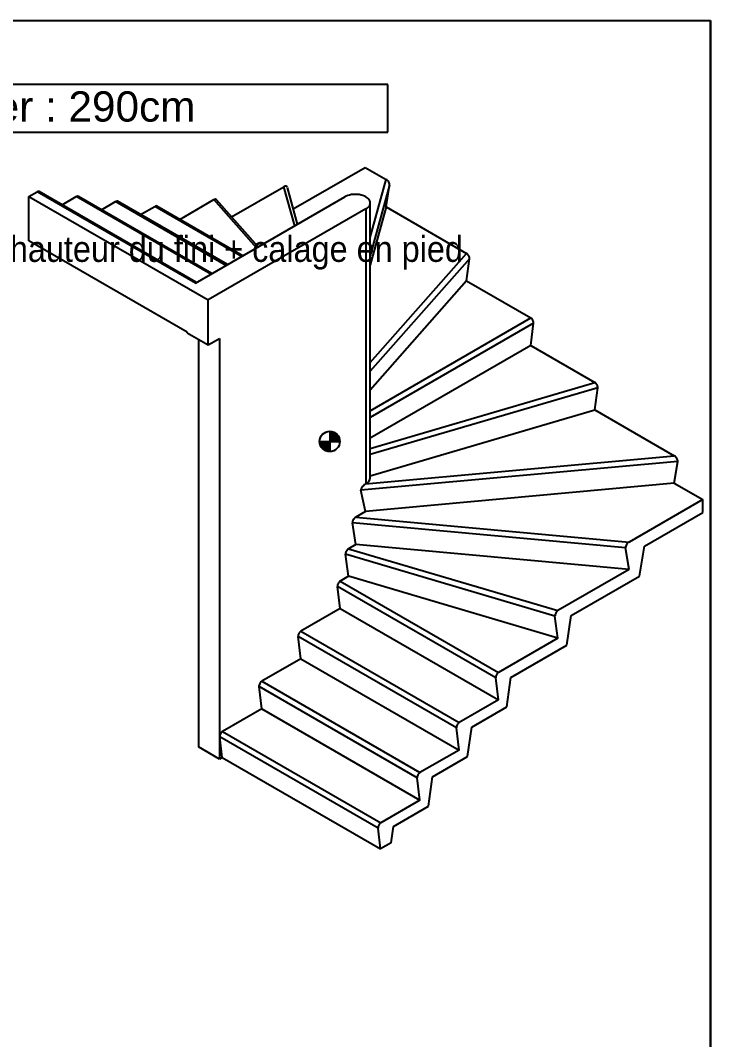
# Model space of a CAD drawing. Header units: millimetres. Extents: x 0 to 24, y -2.2 to 28.9.
# Drawn here: x 12.6 to 20.29, y 17.52 to 28.89 of the extents above; entities that cross this region are included whole.
import ezdxf
from ezdxf import colors
from ezdxf.entities.mleader import LeaderData, LeaderLine
from ezdxf.math import Vec2, Vec3

# ---------------------------------------------------------------- set-up
doc = ezdxf.new("R2010")
doc.units = ezdxf.units.MM
for name, color, linetype in [('Cartouche', 7, 'Continuous'), ('Défaut', 7, 'Continuous'), ('ESCALIER-1', 7, 'Continuous')]:
    doc.layers.add(name, color=color, linetype=linetype)
doc.styles.add('SEACAD_Arial', font='arial.ttf')

# ---------------------------------------------------------------- blocks, each defined once
blk = doc.blocks.new('_DOT')
at = {"color": 0}
blk.add_line((0, 0), (-1, 0), dxfattribs=at)
at = {"color": 0, "const_width": 0.333}
blk.add_lwpolyline([(-0.1665, 0, 1), (0.1665, 0, 1)], format="xyb", close=True, dxfattribs=at)
blk = doc.blocks.new('SE')
at = {"layer": 'ESCALIER-1', "color": 7, "linetype": 'Continuous'}
for p, q in [((15.641, 26.787), (16.442, 27.25)), ((16.442, 27.25), (16.676, 27.115)), ((16.499, 26.468), (16.676, 27.115)), ((12.694, 26.925), (12.785, 26.978)), ((14.55, 25.959), (12.785, 26.978)), ((14.563, 25.966), (12.807, 26.98)), ((14.954, 26.697), (15.537, 27.034)), ((15.657, 26.598), (15.537, 27.034)), ((15.688, 26.616), (15.575, 27.027)), ((16.714, 27.052), (16.499, 26.266)), ((16.676, 26.808), (16.714, 27.052)), ((12.694, 26.925), (14.693, 25.771)), ((12.694, 26.429), (12.694, 26.925)), ((13.064, 26.832), (13.222, 26.924)), ((14.722, 26.058), (13.222, 26.924)), ((14.734, 26.066), (13.245, 26.926)), ((13.501, 26.778), (13.66, 26.869)), ((14.893, 26.157), (13.66, 26.869)), ((14.906, 26.165), (13.682, 26.872)), ((14.375, 26.67), (14.756, 26.89)), ((14.55, 25.959), (16.216, 26.921)), ((15.232, 26.353), (14.756, 26.89)), ((15.25, 26.363), (14.784, 26.889)), ((16.499, 24.083), (16.499, 26.853)), ((13.938, 26.724), (14.097, 26.815)), ((15.065, 26.256), (14.097, 26.815)), ((15.078, 26.264), (14.119, 26.818)), ((16.45, 26.786), (14.693, 25.771)), ((16.45, 26.786), (16.45, 23.72)), ((16.676, 26.808), (16.499, 26.162)), ((16.676, 26.808), (17.573, 26.29)), ((14.459, 25.411), (12.694, 26.429)), ((16.499, 25.073), (17.573, 26.29)), ((17.606, 26.231), (16.499, 24.976)), ((17.573, 25.984), (17.606, 26.231)), ((17.573, 25.984), (16.499, 24.766)), ((17.573, 25.984), (18.29, 25.57)), ((14.693, 25.271), (14.693, 25.771)), ((16.499, 24.536), (18.29, 25.57)), ((18.321, 25.511), (16.499, 24.459)), ((18.29, 25.264), (18.321, 25.511)), ((14.459, 25.406), (14.459, 25.411)), ((14.459, 25.406), (14.693, 25.271)), ((14.584, 25.334), (14.584, 20.786)), ((14.693, 25.271), (14.818, 25.343)), ((14.818, 25.343), (14.818, 20.65)), ((18.29, 25.264), (16.499, 24.229)), ((18.29, 25.264), (19.003, 24.852)), ((19.035, 24.792), (16.498, 24.046)), ((16.499, 24.115), (19.003, 24.852)), ((19.003, 24.545), (19.035, 24.792)), ((16.499, 23.809), (19.003, 24.545)), ((19.003, 24.545), (19.889, 24.034)), ((16.448, 23.719), (19.889, 24.034)), ((19.927, 23.971), (16.396, 23.648)), ((16.499, 23.788), (16.499, 23.984)), ((19.889, 23.727), (19.927, 23.971)), ((16.448, 23.413), (16.396, 23.648)), ((19.889, 23.727), (16.448, 23.413)), ((16.45, 23.72), (16.448, 23.719)), ((19.889, 23.727), (20.206, 23.544)), ((20.206, 23.544), (19.385, 23.071)), ((20.206, 23.4), (20.206, 23.544)), ((16.448, 23.413), (16.34, 23.35)), ((16.34, 23.35), (19.385, 23.071)), ((19.558, 23.026), (20.206, 23.4)), ((16.34, 23.044), (16.302, 23.287)), ((19.347, 23.008), (16.302, 23.287)), ((16.34, 23.044), (16.256, 22.995)), ((16.256, 22.995), (18.592, 22.306)), ((19.385, 22.764), (16.34, 23.044)), ((19.385, 22.764), (19.347, 23.008)), ((19.501, 22.691), (19.558, 23.026)), ((16.256, 22.689), (16.224, 22.936)), ((18.559, 22.246), (16.224, 22.936)), ((19.385, 22.764), (18.592, 22.306)), ((16.256, 22.689), (16.164, 22.636)), ((16.164, 22.636), (17.929, 21.617)), ((18.592, 22), (16.256, 22.689)), ((18.739, 22.251), (19.501, 22.691)), ((16.164, 22.329), (16.133, 22.577)), ((17.898, 21.558), (16.133, 22.577)), ((16.164, 22.329), (15.727, 22.077)), ((16.164, 22.329), (17.929, 21.31)), ((18.592, 22), (18.559, 22.246)), ((18.69, 21.921), (18.739, 22.251)), ((15.727, 22.077), (17.491, 21.058)), ((15.727, 21.77), (15.696, 22.018)), ((17.46, 20.999), (15.696, 22.018)), ((18.592, 22), (17.929, 21.617)), ((18.068, 21.562), (18.69, 21.921)), ((15.727, 21.77), (15.29, 21.518)), ((15.727, 21.77), (17.491, 20.751)), ((15.29, 21.518), (17.054, 20.499)), ((17.929, 21.31), (17.898, 21.558)), ((18.022, 21.234), (18.068, 21.562)), ((15.29, 21.211), (15.259, 21.459)), ((17.023, 20.44), (15.259, 21.459)), ((17.929, 21.31), (17.491, 21.058)), ((15.29, 21.211), (14.852, 20.959)), ((15.29, 21.211), (17.054, 20.192)), ((17.631, 21.008), (18.022, 21.234)), ((14.852, 20.959), (16.617, 19.94)), ((17.491, 20.751), (17.46, 20.999)), ((17.585, 20.679), (17.631, 21.008)), ((14.85, 20.669), (14.821, 20.9)), ((16.586, 19.881), (14.821, 20.9)), ((14.818, 20.65), (14.584, 20.786)), ((17.491, 20.751), (17.054, 20.499)), ((14.85, 20.669), (14.818, 20.65)), ((14.85, 20.669), (16.615, 19.65)), ((17.194, 20.453), (17.585, 20.679)), ((17.054, 20.192), (17.023, 20.44)), ((17.148, 20.125), (17.194, 20.453)), ((17.054, 20.192), (16.617, 19.94)), ((16.757, 19.899), (17.148, 20.125)), ((16.731, 19.717), (16.757, 19.899)), ((16.615, 19.65), (16.586, 19.881)), ((16.731, 19.717), (16.615, 19.65))]:
    blk.add_line(p, q, dxfattribs=at)
for centre, major_axis, ratio, start_param, end_param in [((16.676, 27.079), (-0.0322, 0.0385), 0.552917, 3.591376, 5.295904), ((12.785, 26.942), (-0.0221, -0.0382), 0.57735, 3.141593, 3.926991), ((15.537, 26.998), (-0.0322, -0.0385), 0.553025, 2.776113, 4.128445), ((16.333, 26.853), (-0.166, 0), 0.57735, 2.356194, 5.497787), ((13.222, 26.887), (-0.0221, -0.0382), 0.57735, 3.141593, 3.926991), ((13.66, 26.833), (-0.0221, -0.0382), 0.57735, 3.141593, 3.926991), ((14.756, 26.854), (-0.0243, -0.0383), 0.575928, 2.977795, 3.976571), ((14.097, 26.779), (-0.0221, -0.0382), 0.57735, 3.141593, 3.926991), ((17.573, 26.254), (-0.0244, 0.0383), 0.575902, 3.743227, 5.447755), ((18.29, 25.534), (-0.0221, 0.0382), 0.57735, 3.793259, 5.497787), ((19.003, 24.816), (-0.0244, 0.0383), 0.575902, 3.743227, 5.447755), ((16.333, 23.528), (0.084, 0.921), 0.154942, -1.038246, -0.959237), ((19.889, 23.998), (-0.0322, 0.0385), 0.552917, 3.591376, 5.295904), ((16.333, 23.788), (-0.166, 0), 0.57735, 2.356194, 3.141593), ((16.448, 23.683), (-0.0496, -0.0415), 0.457581, 4.34643, 6.050958), ((16.34, 23.314), (-0.0322, -0.0385), 0.553025, 4.128445, 5.832973), ((16.256, 22.959), (-0.0243, -0.0383), 0.575928, 3.976571, 5.681099), ((19.385, 23.035), (0.0322, 0.0385), 0.553025, 0.986852, 2.69138), ((16.164, 22.599), (-0.0221, -0.0382), 0.57735, 3.926991, 5.631519), ((18.592, 22.27), (0.0243, 0.0383), 0.575928, 0.834979, 2.539507), ((15.727, 22.041), (-0.0221, -0.0382), 0.57735, 3.926991, 5.631519), ((17.929, 21.581), (0.0221, 0.0382), 0.57735, 0.785398, 2.489926), ((15.29, 21.482), (-0.0221, -0.0382), 0.57735, 3.926991, 5.631519), ((17.491, 21.022), (0.0221, 0.0382), 0.57735, 0.785398, 2.489926), ((14.852, 20.923), (-0.0221, -0.0382), 0.57735, 3.926991, 5.631519), ((17.054, 20.463), (0.0221, 0.0382), 0.57735, 0.785398, 2.489926), ((16.617, 19.904), (0.0221, 0.0382), 0.57735, 0.785398, 2.489926)]:
    blk.add_ellipse(centre, major_axis=major_axis, ratio=ratio, start_param=start_param, end_param=end_param, dxfattribs=at)
blk.add_open_spline([(16.498, 24.046), (16.498, 24.048), (16.498, 24.051), (16.498, 24.054), (16.498, 24.055), (16.498, 24.057), (16.498, 24.057), (16.498, 24.06), (16.498, 24.061), (16.498, 24.064), (16.498, 24.066), (16.498, 24.068), (16.498, 24.069), (16.498, 24.071), (16.498, 24.072), (16.498, 24.076), (16.499, 24.079), (16.499, 24.082), (16.499, 24.083), (16.499, 24.083)], degree=3, knots=[0, 0, 0, 0, 0.125, 0.125, 0.15625, 0.15625, 0.1875, 0.1875, 0.25, 0.25, 0.3125, 0.3125, 0.34375, 0.34375, 0.375, 0.375, 0.5, 0.5, 0.5087664, 0.5087664, 0.5087664, 0.5087664], dxfattribs=at)
blk = doc.blocks.new('CentreMasse')
at = {"layer": 'Défaut', "linetype": 'Continuous'}
h = blk.add_hatch(color=7, dxfattribs=at)
edge = h.paths.add_edge_path()
edge.add_line((0, -0.113), (0, 0))
edge.add_line((0, 0), (-0.113, 0))
edge.add_arc((0, 0), 0.113, 180, 270)
h = blk.add_hatch(dxfattribs=at)
h.set_pattern_fill('LINE', scale=0.1, angle=45, style=0)
edge = h.paths.add_edge_path()
edge.add_arc((0, 0), 0.113, 0, 90)
edge.add_line((0, 0.113), (0, 0))
edge.add_line((0, 0), (0.113, 0))
h = blk.add_hatch(color=7, dxfattribs=at)
edge = h.paths.add_edge_path()
edge.add_line((0, 0), (0.113, 0))
edge.add_arc((0, 0), 0.113, 0, 90)
edge.add_line((0, 0.113), (0, 0))
at = {"layer": 'Défaut', "color": 7, "linetype": 'Continuous'}
for p, q in [((-0.113, 0), (0.113, 0)), ((0, 0.113), (0, -0.113))]:
    blk.add_line(p, q, dxfattribs=at)
blk.add_circle((0, 0), 0.113, dxfattribs=at)

msp = doc.modelspace()

# ---------------------------------------------------------------- linework, layer by layer
at = {"layer": 'Cartouche', "color": 7, "linetype": 'Continuous'}
for p, q in [((0.60674, 28.88922), (20.29424, 28.88922)), ((20.29424, 0.66875), (20.29424, 28.88922)), ((20.29424, 28.88922), (20.29424, 0.66875)), ((16.69608, 28.17572), (6.81489, 28.17572)), ((16.69608, 27.6427), (16.69608, 28.17572)), ((6.81489, 27.6427), (16.69608, 27.6427))]:
    msp.add_line(p, q, dxfattribs=at)

# ---------------------------------------------------------------- block references
at = {"layer": 'Défaut'}
msp.add_blockref('SE', (0, 0), dxfattribs=at)
at = {"layer": 'Défaut', "color": 7}
msp.add_blockref('CentreMasse', (16.04761, 24.19328), dxfattribs=at)

# ---------------------------------------------------------------- texts
at = {"layer": 'Cartouche', "insert": (5.7863, 26.29617), "char_height": 0.288, "width": 11.7498669, "attachment_point": 4, "style": 'SEACAD_Arial'}
msp.add_mtext("{\\fArial|b0||i0||c0|p34;\\C7;\\H0.288;\\W0.898;Pose des escaliers, la marche d'arrivée à hauteur du fini + calage en pied}", dxfattribs=at)

# ---------------------------------------------------------------- leaders
at = {"layer": 'Cartouche', "color": 7, "linetype": 'Continuous'}
ml = msp.add_multileader_mtext('Standard', dxfattribs=at)
ml.set_content('{\\pxsm0.775;\\fArial|b0||i0||c0|p34;\\W1.;Hauteur à Monter : 290cm\\P}', color=256)
ml.set_leader_properties()
ml.set_arrow_properties(name='DOT')
ml.build(insert=Vec2(0, 0))
ml.multileader.update_dxf_attribs({"leader_type": 0, "dogleg_length": 0, "arrow_head_size": 0.50625})
ctx = ml.context
ctx.base_point, ctx.char_height, ctx.arrow_head_size, ctx.landing_gap_size = Vec3(7.10934, 27.92617), 0.3375, 0.50625, 0.0675
ctx.text_align_type = 1
notes = []
notes.append((ctx, [(0, (0, 0, 0), (0, 0), (1, 0), 1, [])]))
ctx.mtext.insert, ctx.mtext.alignment = Vec3(11.81154, 28.09778), 2
for ctx, leaders in notes:
    for number, flags, end, landing, length, lines in leaders:
        leader = LeaderData()
        leader.index, (leader.has_last_leader_line, leader.has_dogleg_vector, leader.attachment_direction) = number, flags
        leader.last_leader_point, leader.dogleg_vector, leader.dogleg_length = Vec3(end), Vec3(landing), length
        for number, points, colour, breaks in lines:
            line = LeaderLine()
            line.index, line.vertices, line.color, line.breaks = number, Vec3.list(points), colors.encode_raw_color(colour), breaks
            leader.lines.append(line)
        ctx.leaders.append(leader)

doc.saveas('drawing.dxf')
